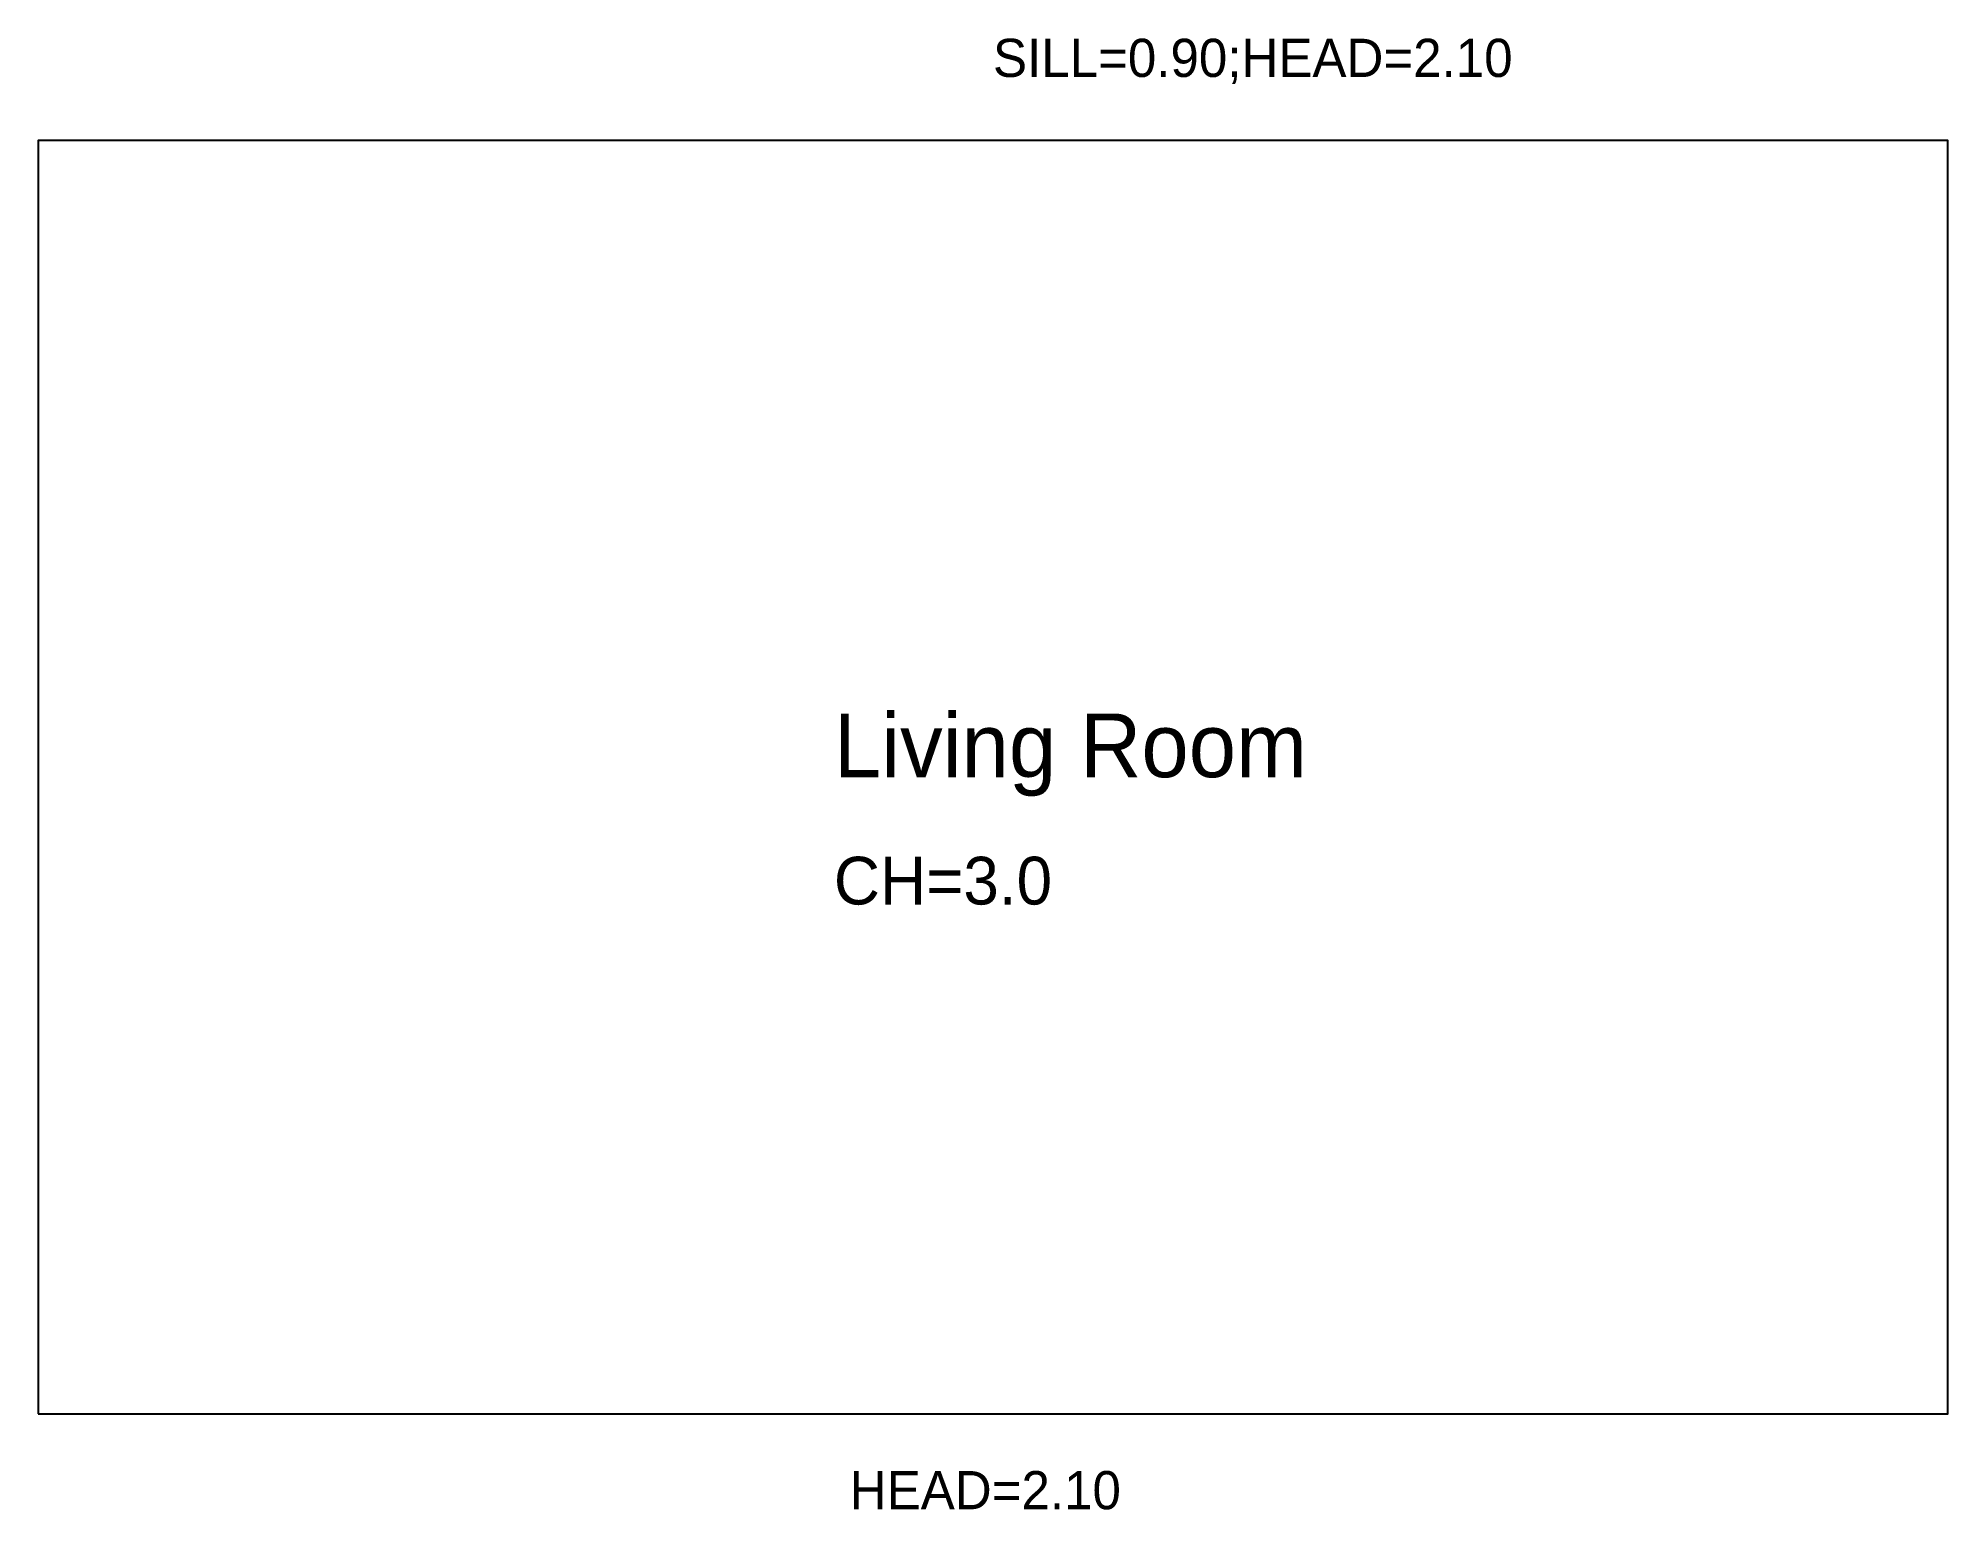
# Model space of a CAD drawing. Header units: metres. Extents: x 0 to 6, y -0.3 to 4.32.
import ezdxf

# ---------------------------------------------------------------- set-up
doc = ezdxf.new("R2010")
doc.units = ezdxf.units.M
for name, color, linetype in [('A-DOOR', 7, 'Continuous'), ('A-DOOR-DATA', 7, 'Continuous'), ('A-GLAZ', 7, 'Continuous'), ('A-GLAZ-DATA', 7, 'Continuous'), ('A-ROOM', 7, 'Continuous'), ('A-ROOM-DATA', 7, 'Continuous'), ('A-ROOM-ID', 7, 'Continuous')]:
    doc.layers.add(name, color=color, linetype=linetype)

msp = doc.modelspace()

# ---------------------------------------------------------------- linework, layer by layer
at = {"layer": 'A-DOOR'}
msp.add_line((2.55, 0), (3.45, 0), dxfattribs=at)
at = {"layer": 'A-GLAZ'}
msp.add_line((4.5, 4), (1.5, 4), dxfattribs=at)
at = {"layer": 'A-ROOM'}
msp.add_lwpolyline([(0, 0), (6, 0), (6, 4), (0, 4)], close=True, dxfattribs=at)

# ---------------------------------------------------------------- texts
at = {"layer": 'A-DOOR-DATA'}
msp.add_text('HEAD=2.10', height=0.12, dxfattribs=at).set_placement((2.55, -0.3))
at = {"layer": 'A-GLAZ-DATA'}
msp.add_text('SILL=0.90;HEAD=2.10', height=0.12, dxfattribs=at).set_placement((3, 4.2))
at = {"layer": 'A-ROOM-DATA'}
msp.add_text('CH=3.0', height=0.15, dxfattribs=at).set_placement((2.5, 1.6))
at = {"layer": 'A-ROOM-ID'}
msp.add_text('Living Room', height=0.2, dxfattribs=at).set_placement((2.5, 2))

doc.saveas('drawing.dxf')
